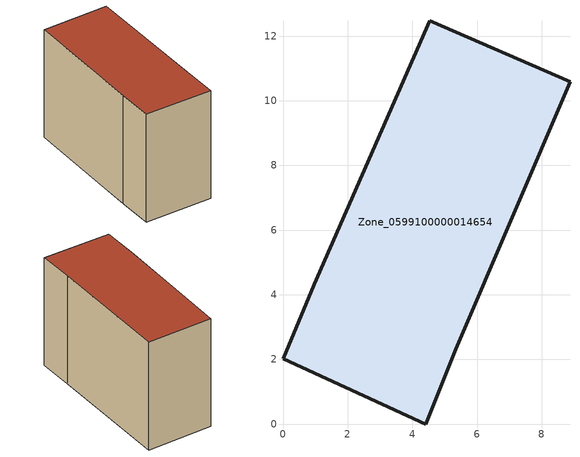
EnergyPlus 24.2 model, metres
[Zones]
Zone_0599100000014654
 floor ground (C_G): 0.96,4.32 4.54,12.47 8.88,10.58 5.34,2.32 4.41,0 0,2.01 z0
 wall outside (C_F): 4.41,0 5.34,2.32 8.88,10.58 4.54,12.47 0.96,4.32 0,2.01 4.41,0 z0:8.16
 roof outside (C_R): 0.96,4.32 0,2.01 4.41,0 5.34,2.32 8.88,10.58 4.54,12.47 z8.16
[BUILDING]
Pand.0599100000014654: North Axis=0; Terrain=City; Loads Convergence Tolerance Value=0.04; Temperature Convergence Tolerance Value=0.4; Solar Distribution=FullExterior; Maximum Number of Warmup Days=25; Minimum Number of Warmup Days=1
[Site:Location]
Rotterdam.The.Hague.AP_ZH_NLD Design_Conditions: Latitude=51.96; Longitude=4.45; Time Zone=1; Elevation=-4.5
[SITE:GROUNDTEMPERATURE:BUILDINGSURFACE]
18, 18, 18, 18, 18, 18, 18, 18, 18, 18, 18, 18
[MATERIAL] Thermal Absorptance=0.9; Solar Absorptance=0.7; Visible Absorptance=0.7
Name | Roughness | Thickness | Conductivity | Density | Specific Heat
G.TI.1946 | MediumSmooth | 0.15 | 1 | 540 | 1210
F.TI.1946 | Rough | 0.3 | 0.857143 | 1920 | 840
R.TI.1946 | MediumRough | 0.2 | 0.1 | 1500 | 1000
[CONSTRUCTION]
C_G: G.TI.1946
C_F: F.TI.1946
C_R: R.TI.1946
[ZONE]
Zone_0599100000014654: Type=1; Multiplier=1; Ceiling Height=Autocalculate; Volume=Autocalculate; Floor Area=autocalculate; Part of Total Floor Area=Yes
[ZONEINFILTRATION:DESIGNFLOWRATE]
Infil_Zone_0599100000014654: Zone or ZoneList or Space or SpaceList=Zone_0599100000014654; Schedule=AlwaysOn; Design Flow Rate Calculation Method=Flow/Area; Flow Rate per Floor Area=0.003; Constant Term Coefficient=1; Temperature Term Coefficient=0; Velocity Term Coefficient=0; Velocity Squared Term Coefficient=0
[HVACTEMPLATE:ZONE:IDEALLOADSAIRSYSTEM]
Zone_0599100000014654: Maximum Heating Supply Air Temperature=50; Minimum Cooling Supply Air Temperature=13; Maximum Heating Supply Air Humidity Ratio=0.0156; Minimum Cooling Supply Air Humidity Ratio=0.0077; Heating Limit=NoLimit; Cooling Limit=NoLimit; Dehumidification Control Type=ConstantSensibleHeatRatio; Cooling Sensible Heat Ratio=0.7; Dehumidification Setpoint=60; Humidification Control Type=None; Humidification Setpoint=30; Outdoor Air Method=None; Outdoor Air Flow Rate per Person=0.00944; Outdoor Air Flow Rate per Zone Floor Area=0; Outdoor Air Flow Rate per Zone=0; Demand Controlled Ventilation Type=None; Outdoor Air Economizer Type=NoEconomizer; Heat Recovery Type=None; Sensible Heat Recovery Effectiveness=0.7; Latent Heat Recovery Effectiveness=0.65
[ZONECONTROL:THERMOSTAT]
ThermostatControl_Zone_0599100000014654: Zone or ZoneList=Zone_0599100000014654; Control Type Schedule=DualSetpointControlType; Control 1=Thermostat_Zone_0599100000014654; Temperature Difference Between Cutout And Setpoint=0
[THERMOSTATSETPOINT:DUALSETPOINT]
Thermostat_Zone_0599100000014654: Heating Setpoint Temperature Schedule=HeatingSetpoint_Zone_0599100000014654; Cooling Setpoint Temperature Schedule=CoolingSetpoint_Zone_0599100000014654
[SCHEDULE:COMPACT]
HeatingSetpoint_Zone_0599100000014654: Through: 12/31, For: AllDays, Until: 24:00, 21
CoolingSetpoint_Zone_0599100000014654: Through: 12/31, For: AllDays, Until: 24:00, 24
DualSetpointControlType: Through: 12/31, For: AllDays, Until: 24:00, 4
AlwaysOn: Through: 12/31, For: AllDays, Until: 24:00, 1
